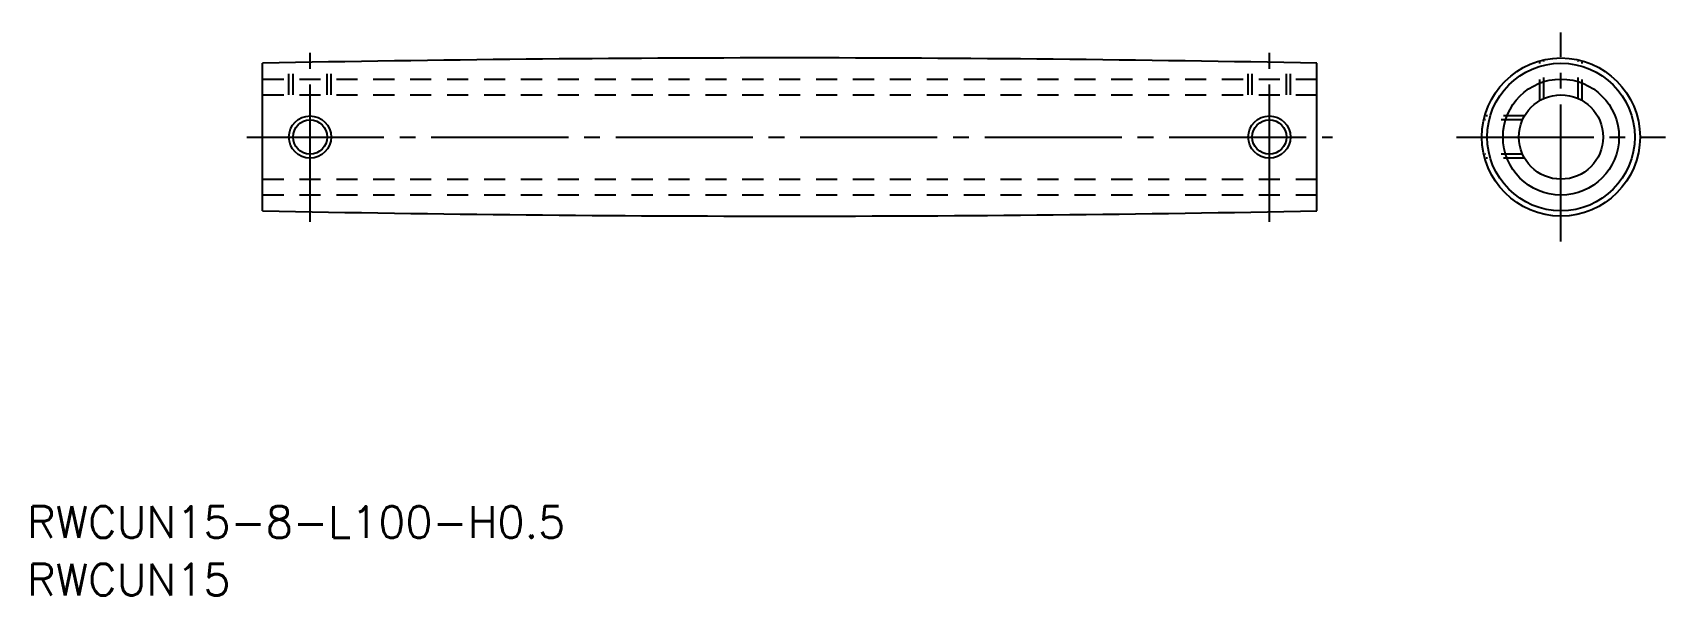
# Model space of a CAD drawing. Extents: x 46 to 201, y 128 to 181.
import ezdxf

# ---------------------------------------------------------------- set-up
doc = ezdxf.new("R2010")
doc.units = 0
doc.linetypes.add('CENTER', pattern=[17.5, 13, -1.5, 1.5, -1.5])
doc.linetypes.add('DASHED', pattern=[3.5, 2, -1.5])
doc.layers.get('0').update_dxf_attribs({"linetype": 'CONTINUOUS'})
doc.layers.add('CENTER', color=1, linetype='CENTER')
doc.styles.get("Standard").update_dxf_attribs({"font": 'txt.shx', "bigfont": '@extfont2.shx'})

msp = doc.modelspace()

# ---------------------------------------------------------------- linework, layer by layer
at = {"color": 7, "linetype": 'CONTINUOUS'}
for p, q in [((67.47, 164.17), (67.47, 178.17)), ((167.47, 164.17), (167.47, 178.17))]:
    msp.add_line(p, q, dxfattribs=at)
at = {"color": 3, "linetype": 'DASHED'}
for p, q in [((69.97, 175.17), (69.97, 178.22)), ((70.35, 175.17), (70.35, 178.23)), ((73.6, 175.17), (73.6, 178.28)), ((73.97, 175.17), (73.97, 178.29)), ((160.97, 175.17), (160.97, 178.29)), ((161.35, 175.17), (161.35, 178.28)), ((164.6, 175.17), (164.6, 178.23)), ((164.97, 175.17), (164.97, 178.22)), ((188.63, 174.63), (188.63, 178.27)), ((189.01, 174.83), (189.01, 178.37)), ((192.25, 174.83), (192.25, 178.37)), ((192.63, 174.63), (192.63, 178.27)), ((67.47, 176.67), (167.47, 176.67)), ((67.47, 175.17), (167.47, 175.17)), ((186.97, 172.79), (183.43, 172.79)), ((187.17, 173.17), (183.53, 173.17)), ((186.97, 169.55), (183.43, 169.55)), ((187.17, 169.17), (183.53, 169.17)), ((67.47, 167.17), (167.47, 167.17)), ((167.47, 165.67), (67.47, 165.67))]:
    msp.add_line(p, q, dxfattribs=at)
at = {"color": 7, "linetype": 'CONTINUOUS'}
for centre, radius in [((190.63, 171.17), 7.5), ((190.63, 171.17), 7), ((190.63, 171.17), 5.5), ((190.63, 171.17), 4), ((71.97, 171.17), 1.62), ((162.97, 171.17), 1.62)]:
    msp.add_circle(centre, radius, dxfattribs=at)
at = {"color": 3, "linetype": 'CONTINUOUS'}
for centre in [(71.97, 171.17), (162.97, 171.17)]:
    msp.add_circle(centre, 2, dxfattribs=at)
at = {"color": 7, "linetype": 'CONTINUOUS'}
for centre, start, end in [((117.47, -2321.58), 88.85412, 91.14588), ((117.47, 2663.92), 268.85412, 271.14588)]:
    msp.add_arc(centre, 2500.25, start, end, dxfattribs=at)
at = {"layer": 'CENTER', "color": 1, "linetype": 'CENTER'}
for p, q in [((190.63, 161.27), (190.63, 181.07)), ((71.97, 163.14), (71.97, 179.2)), ((162.97, 163.14), (162.97, 179.2)), ((65.97, 171.17), (168.97, 171.17)), ((180.73, 171.17), (200.53, 171.17))]:
    msp.add_line(p, q, dxfattribs=at)

# ---------------------------------------------------------------- texts
at = {"color": 7, "linetype": 'CONTINUOUS'}
for s, p in [('RWCUN15-8-L100-H0.5', (45.14, 133.15)), ('RWCUN15', (45.14, 127.7))]:
    msp.add_text(s, height=3, dxfattribs=at).set_placement(p)

doc.saveas('drawing.dxf')
